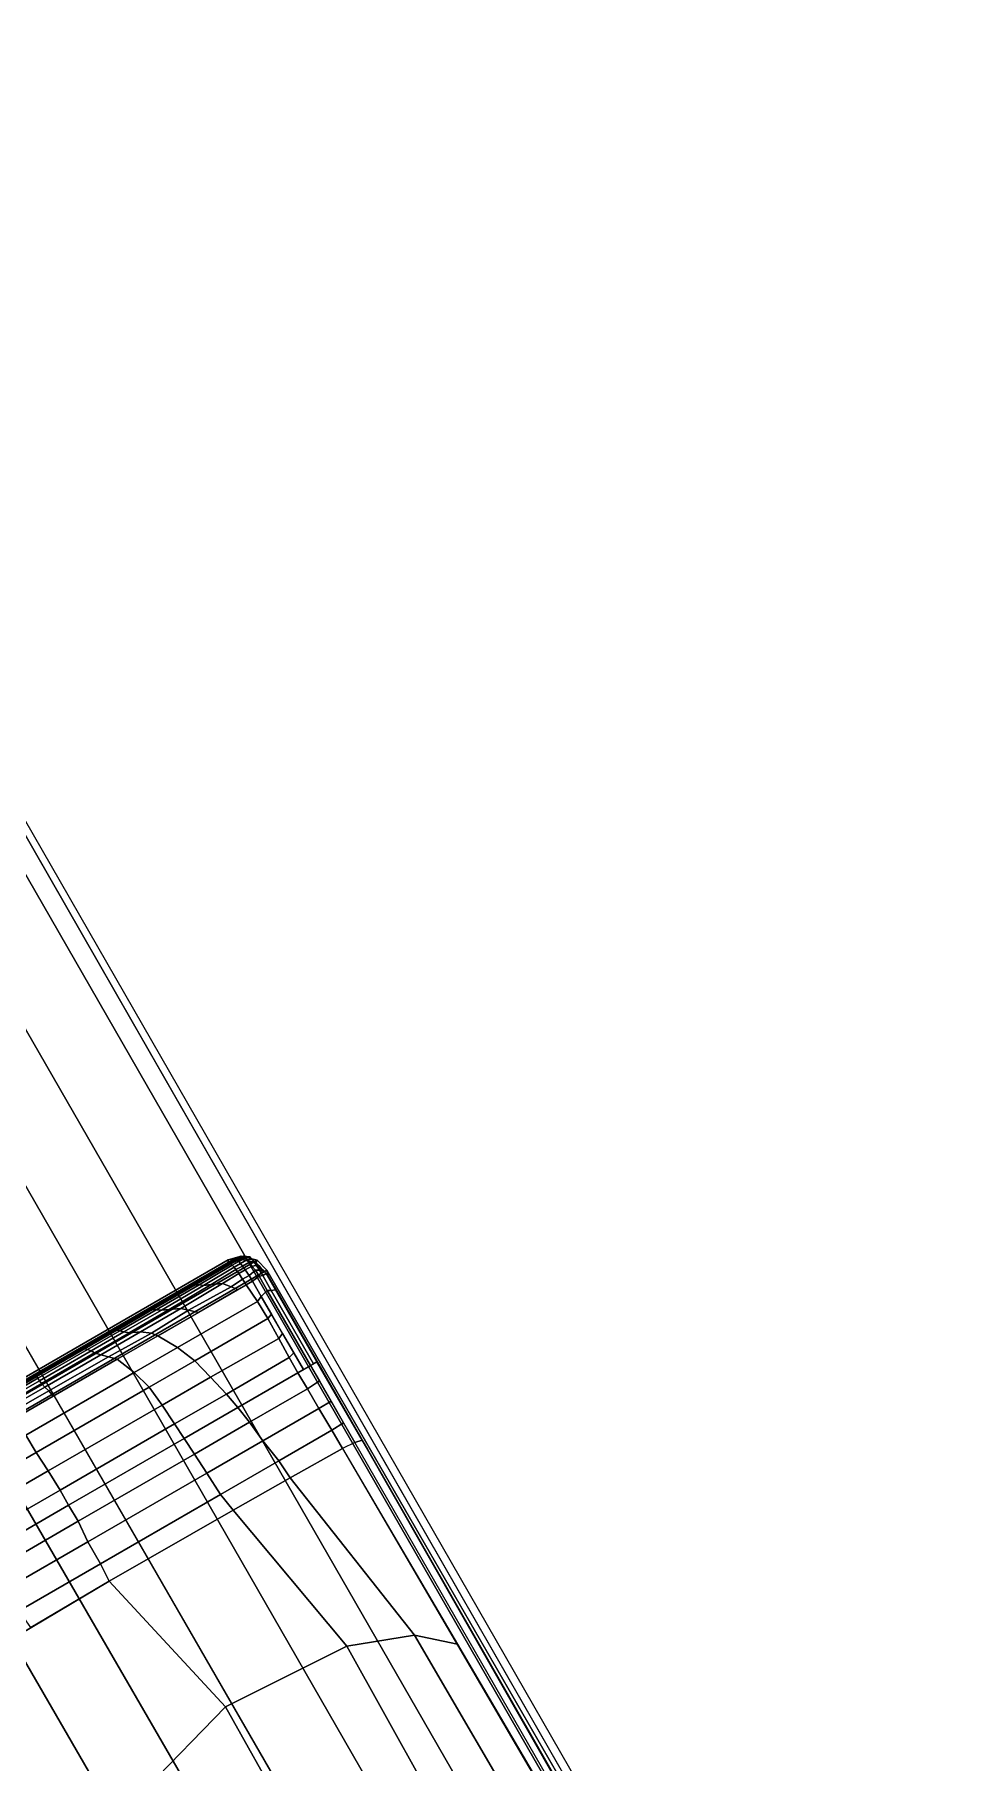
# Model space of a CAD drawing. Header units: feet. Extents: x 1888 to 2477, y 2252 to 2616.
# Drawn here: x 2149.62 to 2152.37, y 2337.68 to 2342.86 of the extents above; entities that cross this region are included whole.
import ezdxf

# ---------------------------------------------------------------- set-up
doc = ezdxf.new("R2010")
doc.units = ezdxf.units.FT
doc.layers.add('TABLE-BASE', color=6, linetype='Continuous')
doc.layers.add('TABLE-TOPVEN', color=6, linetype='Continuous')

# ---------------------------------------------------------------- blocks, each defined once
blk = doc.blocks.new('table')
at = {"layer": 'TABLE-BASE'}
for points, invisible_edges in [([(-45.5892, 23.6319, 2.4908), (-45.5972, 23.6021, 3.1165), (-42.6576, 18.4786, 3.5733), (-41.1654, 15.9384, 2.9398)], 4), ([(-42.5868, 15.1178, 2.9398), (-44.0406, 17.6801, 3.5733), (-47.0078, 22.7876, 3.1165), (-47.0377, 22.7956, 2.4908)], 1)]:
    blk.add_3dface(points, dxfattribs=dict(at, invisible_edges=invisible_edges))
for points in [[(-42.7077, 18.454, 3.6431), (-45.6541, 23.5741, 3.1879), (-45.8674, 23.451, 3.2217), (-42.9183, 18.3324, 3.6824)], [(-45.5972, 23.6021, 3.1165), (-45.6541, 23.5741, 3.1879), (-42.7077, 18.454, 3.6431), (-42.6576, 18.4786, 3.5733)], [(-42.9183, 18.3324, 3.6824), (-45.8674, 23.451, 3.2217), (-46.0814, 23.3274, 3.2461), (-43.1349, 18.2074, 3.7191)], [(-43.352, 18.0821, 3.7402), (-43.1349, 18.2074, 3.7191), (-46.0814, 23.3274, 3.2461), (-46.3046, 23.1985, 3.2684)], [(-46.3046, 23.1985, 3.2684), (-46.5279, 23.0697, 3.2461), (-43.567, 17.9579, 3.7191), (-43.35, 18.0832, 3.7402)], [(-43.567, 17.9579, 3.7191), (-46.5279, 23.0697, 3.2461), (-46.7419, 22.9461, 3.2217), (-43.7836, 17.8328, 3.6824)], [(-43.7836, 17.8328, 3.6824), (-46.7419, 22.9461, 3.2217), (-46.9552, 22.823, 3.1879), (-43.9942, 17.7113, 3.6431)], [(-44.0406, 17.6801, 3.5733), (-43.9942, 17.7113, 3.6431), (-46.9552, 22.823, 3.1879), (-47.0078, 22.7876, 3.1165)], [(-44.3437, 21.3523, 27.324), (-44.3947, 21.3655, 27.324), (-45.6704, 20.629, 27.324), (-45.6845, 20.5782, 27.324)], [(-44.3947, 21.3655, 27.324), (-44.4358, 21.3536, 27.324), (-45.6395, 20.6586, 27.324), (-45.6704, 20.629, 27.324)], [(-44.4358, 21.345, 26.8986), (-44.4358, 21.3536, 27.324), (-44.4148, 21.3597, 27.324), (-44.4172, 21.3576, 26.9026)], [(-44.4107, 21.3554, 26.8889), (-44.4335, 21.3449, 26.8853), (-44.4358, 21.345, 26.8986), (-44.4172, 21.3576, 26.9026)], [(-44.3947, 21.3655, 27.324), (-44.3986, 21.3575, 26.9026), (-44.4172, 21.3576, 26.9026), (-44.4148, 21.3597, 27.324)], [(-44.4172, 21.3576, 26.9026), (-44.3986, 21.3575, 26.9026), (-44.3878, 21.3653, 26.8933), (-44.4107, 21.3554, 26.8889)], [(-44.3862, 21.364, 26.889), (-44.408, 21.3533, 26.8804), (-44.4107, 21.3554, 26.8889), (-44.3878, 21.3653, 26.8933)], [(-44.3862, 21.364, 26.889), (-44.3851, 21.363, 26.8859), (-44.4055, 21.3512, 26.8728), (-44.408, 21.3533, 26.8804)], [(-44.3819, 21.3597, 26.8783), (-44.4023, 21.348, 26.8652), (-44.4055, 21.3512, 26.8728), (-44.3851, 21.363, 26.8859)], [(-44.3764, 21.3535, 26.8673), (-44.3967, 21.3418, 26.8542), (-44.4023, 21.348, 26.8652), (-44.3819, 21.3597, 26.8783)], [(-44.3986, 21.3575, 26.9026), (-44.3947, 21.3655, 27.324), (-44.3437, 21.3523, 27.324), (-44.3472, 21.3447, 26.9324)], [(-44.3673, 21.3629, 26.8996), (-44.3878, 21.3653, 26.8933), (-44.3986, 21.3575, 26.9026)], [(-44.3386, 21.3354, 26.9221), (-44.3673, 21.3629, 26.8996), (-44.3986, 21.3575, 26.9026), (-44.3472, 21.3447, 26.9324)], [(-44.3878, 21.3653, 26.8933), (-44.3851, 21.363, 26.8859), (-44.3673, 21.3629, 26.8996)], [(-44.3851, 21.363, 26.8859), (-44.3819, 21.3597, 26.8783), (-44.3673, 21.3629, 26.8996)], [(-44.3616, 21.3561, 26.8897), (-44.3764, 21.3535, 26.8673), (-44.3819, 21.3597, 26.8783), (-44.3673, 21.3629, 26.8996)], [(-44.3323, 21.3285, 26.9146), (-44.3616, 21.3561, 26.8897), (-44.3673, 21.3629, 26.8996), (-44.3386, 21.3354, 26.9221)], [(-44.3673, 21.3629, 26.8996), (-44.3673, 21.3629, 26.8996), (-44.3386, 21.3354, 26.9221)], [(-45.6845, 20.5782, 27.324), (-45.6725, 20.5356, 27.324), (-44.3128, 21.3206, 27.324), (-44.3437, 21.3523, 27.324)], [(-45.6725, 20.5356, 27.324), (-41.6318, 13.537, 27.3241), (-40.2722, 14.322, 27.3241), (-44.3128, 21.3206, 27.324)], [(-44.4358, 21.3536, 27.324), (-44.4358, 21.345, 26.8986), (-45.6321, 20.6543, 26.8986), (-45.6395, 20.6586, 27.324)], [(-44.4358, 21.345, 26.8986), (-44.4335, 21.3449, 26.8853), (-44.5521, 21.2759, 26.8667), (-44.5506, 21.2783, 26.8805)], [(-44.4335, 21.3449, 26.8853), (-44.4304, 21.3433, 26.8732), (-44.5445, 21.2766, 26.8548), (-44.5521, 21.2759, 26.8667)], [(-44.4358, 21.345, 26.8986), (-44.5506, 21.2783, 26.8805), (-44.5492, 21.2795, 26.8986), (-44.4358, 21.345, 26.8986)], [(-44.4304, 21.3433, 26.8732), (-44.4276, 21.3411, 26.8645), (-44.5408, 21.2746, 26.8462), (-44.5445, 21.2766, 26.8548)], [(-44.4276, 21.3411, 26.8645), (-44.4231, 21.3367, 26.8532), (-44.5286, 21.2743, 26.836), (-44.5408, 21.2746, 26.8462)], [(-44.4231, 21.3367, 26.8532), (-44.4175, 21.3305, 26.8422), (-44.5142, 21.2726, 26.8263), (-44.5286, 21.2743, 26.836)], [(-44.4175, 21.3305, 26.8422), (-44.4114, 21.3228, 26.8325), (-44.49, 21.2751, 26.8197), (-44.5142, 21.2726, 26.8263)], [(-44.4114, 21.3228, 26.8325), (-44.4025, 21.3106, 26.8223), (-44.4545, 21.2787, 26.814), (-44.49, 21.2751, 26.8197)], [(-44.4025, 21.3106, 26.8223), (-44.3906, 21.2928, 26.8139), (-44.4264, 21.2684, 26.8081), (-44.4545, 21.2787, 26.814)], [(-44.408, 21.3533, 26.8804), (-44.4304, 21.3433, 26.8732), (-44.4335, 21.3449, 26.8853), (-44.4107, 21.3554, 26.8889)], [(-44.4055, 21.3512, 26.8728), (-44.4276, 21.3411, 26.8645), (-44.4304, 21.3433, 26.8732), (-44.408, 21.3533, 26.8804)], [(-44.4023, 21.348, 26.8652), (-44.4231, 21.3367, 26.8532), (-44.4276, 21.3411, 26.8645), (-44.4055, 21.3512, 26.8728)], [(-44.3967, 21.3418, 26.8542), (-44.4175, 21.3305, 26.8422), (-44.4231, 21.3367, 26.8532), (-44.4023, 21.348, 26.8652)], [(-44.3905, 21.334, 26.8446), (-44.4114, 21.3228, 26.8325), (-44.4175, 21.3305, 26.8422), (-44.3967, 21.3418, 26.8542)], [(-44.3817, 21.3219, 26.8343), (-44.4025, 21.3106, 26.8223), (-44.4114, 21.3228, 26.8325), (-44.3905, 21.334, 26.8446)], [(-44.3697, 21.3037, 26.8267), (-44.3906, 21.2928, 26.8139), (-44.4025, 21.3106, 26.8223), (-44.3817, 21.3219, 26.8343)], [(-44.3702, 21.3458, 26.8577), (-44.3905, 21.334, 26.8446), (-44.3967, 21.3418, 26.8542), (-44.3764, 21.3535, 26.8673)], [(-44.3588, 21.2859, 26.8243), (-44.3792, 21.2742, 26.8112), (-44.3906, 21.2928, 26.8139), (-44.3697, 21.3037, 26.8267)], [(-44.3613, 21.3337, 26.8474), (-44.3817, 21.3219, 26.8343), (-44.3905, 21.334, 26.8446), (-44.3702, 21.3458, 26.8577)], [(-44.3493, 21.3209, 26.8402), (-44.3697, 21.3037, 26.8267), (-44.3817, 21.3219, 26.8343), (-44.3613, 21.3337, 26.8474)], [(-44.3539, 21.346, 26.8794), (-44.3702, 21.3458, 26.8577), (-44.3764, 21.3535, 26.8673), (-44.3616, 21.3561, 26.8897)], [(-44.3711, 21.3507, 26.9185), (-44.3711, 21.3507, 26.9185), (-44.3472, 21.3447, 26.9324), (-44.3539, 21.3464, 26.9285)], [(-44.3465, 21.3354, 26.8721), (-44.3613, 21.3337, 26.8474), (-44.3702, 21.3458, 26.8577), (-44.3539, 21.346, 26.8794)], [(-44.3379, 21.3023, 26.8374), (-44.3588, 21.2859, 26.8243), (-44.3697, 21.3037, 26.8267), (-44.3493, 21.3209, 26.8402)], [(-44.3259, 21.3217, 26.907), (-44.3539, 21.346, 26.8794), (-44.3616, 21.3561, 26.8897), (-44.3323, 21.3285, 26.9146)], [(-44.3368, 21.3206, 26.8661), (-44.3493, 21.3209, 26.8402), (-44.3613, 21.3337, 26.8474), (-44.3465, 21.3354, 26.8721)], [(-44.3307, 21.237, 26.8193), (-44.3588, 21.2859, 26.8243), (-44.3379, 21.3023, 26.8374), (-44.3117, 21.2565, 26.8334)], [(-44.3201, 21.3153, 26.9), (-44.3465, 21.3354, 26.8721), (-44.3539, 21.346, 26.8794), (-44.3259, 21.3217, 26.907)], [(-44.3379, 21.3023, 26.8374), (-44.3493, 21.3209, 26.8402), (-44.3368, 21.3206, 26.8661), (-44.3264, 21.3036, 26.8639)], [(-44.3105, 21.3055, 27.008), (-44.3472, 21.3447, 26.9324), (-44.3437, 21.3523, 27.324), (-44.3128, 21.3206, 27.324)], [(-44.3156, 21.3105, 26.8947), (-44.3472, 21.3447, 26.9324), (-44.3105, 21.3055, 27.008), (-44.3156, 21.3105, 26.8947)], [(-44.3201, 21.3153, 26.9), (-44.3368, 21.3206, 26.8661), (-44.3465, 21.3354, 26.8721)], [(-44.3379, 21.3023, 26.8374), (-44.3379, 21.3023, 26.8374), (-44.3264, 21.3036, 26.8639)], [(-44.3117, 21.2565, 26.8334), (-44.3379, 21.3023, 26.8374), (-44.3264, 21.3036, 26.8639), (-44.2992, 21.2563, 26.859)], [(-44.3156, 21.3105, 26.8947), (-44.3264, 21.3036, 26.8639), (-44.3368, 21.3206, 26.8661), (-44.3201, 21.3153, 26.9)], [(-44.2992, 21.2563, 26.859), (-44.3264, 21.3036, 26.8639), (-44.3156, 21.3105, 26.8947), (-44.2859, 21.2589, 26.8896)], [(-44.2859, 21.2589, 26.8896), (-44.3156, 21.3105, 26.8947), (-44.3105, 21.3055, 27.008), (-44.2817, 21.2553, 27.0038)], [(-40.9006, 15.3532, 26.5054), (-44.3105, 21.3055, 27.008), (-44.3128, 21.3206, 27.324), (-40.6832, 15.0339, 27.324)], [(-44.5506, 21.2783, 26.8805), (-44.6977, 21.193, 26.8631), (-44.6923, 21.1969, 26.8986), (-44.5492, 21.2795, 26.8986)], [(-44.5506, 21.2783, 26.8805), (-44.5521, 21.2759, 26.8667), (-44.69, 21.196, 26.8502), (-44.6977, 21.193, 26.8631)], [(-44.5521, 21.2759, 26.8667), (-44.5445, 21.2766, 26.8548), (-44.6821, 21.1967, 26.8379), (-44.69, 21.196, 26.8502)], [(-44.5445, 21.2766, 26.8548), (-44.5408, 21.2746, 26.8462), (-44.6767, 21.1955, 26.8292), (-44.6821, 21.1967, 26.8379)], [(-44.5408, 21.2746, 26.8462), (-44.5286, 21.2743, 26.836), (-44.6647, 21.1949, 26.8187), (-44.6767, 21.1955, 26.8292)], [(-44.5286, 21.2743, 26.836), (-44.5142, 21.2726, 26.8263), (-44.6484, 21.1939, 26.8088), (-44.6647, 21.1949, 26.8187)], [(-44.5975, 21.0748, 26.7783), (-44.6601, 21.1124, 26.7737), (-44.3792, 21.2742, 26.8112), (-44.3426, 21.2216, 26.8117)], [(-44.5142, 21.2726, 26.8263), (-44.49, 21.2751, 26.8197), (-44.6234, 21.1962, 26.8015), (-44.6484, 21.1939, 26.8088)], [(-44.49, 21.2751, 26.8197), (-44.4545, 21.2787, 26.814), (-44.5869, 21.1995, 26.7954), (-44.6234, 21.1962, 26.8015)], [(-44.4545, 21.2787, 26.814), (-44.4264, 21.2684, 26.8081), (-44.5625, 21.1936, 26.7922), (-44.5869, 21.1995, 26.7954)], [(-44.4264, 21.2684, 26.8081), (-44.4053, 21.2592, 26.8077), (-44.5306, 21.187, 26.791), (-44.5625, 21.1936, 26.7922)], [(-44.3906, 21.2928, 26.8139), (-44.3792, 21.2742, 26.8112), (-44.4053, 21.2592, 26.8077), (-44.4264, 21.2684, 26.8081)], [(-44.3426, 21.2216, 26.8117), (-44.3792, 21.2742, 26.8112), (-44.3588, 21.2859, 26.8243), (-44.3307, 21.237, 26.8193)], [(-44.1969, 21.0054, 26.821), (-44.3307, 21.237, 26.8193), (-44.3117, 21.2565, 26.8334), (-44.1743, 21.0185, 26.8347)], [(-44.1743, 21.0185, 26.8347), (-44.3117, 21.2565, 26.8334), (-44.2992, 21.2563, 26.859), (-44.1649, 21.0237, 26.8607)], [(-44.1649, 21.0237, 26.8607), (-44.2992, 21.2563, 26.859), (-44.2859, 21.2589, 26.8896), (-44.1537, 21.0299, 26.8915)], [(-44.1537, 21.0299, 26.8915), (-44.2859, 21.2589, 26.8896), (-44.2817, 21.2553, 27.0038), (-44.1398, 21.0077, 26.9829)], [(-44.6977, 21.193, 26.8631), (-44.8047, 21.1311, 26.8546), (-44.8106, 21.1286, 26.8986), (-44.6923, 21.1969, 26.8986)], [(-44.6977, 21.193, 26.8631), (-44.69, 21.196, 26.8502), (-44.8016, 21.1313, 26.8411), (-44.8047, 21.1311, 26.8546)], [(-44.69, 21.196, 26.8502), (-44.6821, 21.1967, 26.8379), (-44.7941, 21.1318, 26.8286), (-44.8016, 21.1313, 26.8411)], [(-44.6821, 21.1967, 26.8379), (-44.6767, 21.1955, 26.8292), (-44.789, 21.1305, 26.8197), (-44.7941, 21.1318, 26.8286)], [(-44.6767, 21.1955, 26.8292), (-44.6647, 21.1949, 26.8187), (-44.7804, 21.1278, 26.8084), (-44.789, 21.1305, 26.8197)], [(-44.6647, 21.1949, 26.8187), (-44.6484, 21.1939, 26.8088), (-44.7678, 21.1247, 26.7978), (-44.7804, 21.1278, 26.8084)], [(-44.6484, 21.1939, 26.8088), (-44.6234, 21.1962, 26.8015), (-44.7511, 21.1221, 26.789), (-44.7678, 21.1247, 26.7978)], [(-44.6234, 21.1962, 26.8015), (-44.5869, 21.1995, 26.7954), (-44.715, 21.1249, 26.7818), (-44.7511, 21.1221, 26.789)], [(-44.5869, 21.1995, 26.7954), (-44.5625, 21.1936, 26.7922), (-44.6799, 21.121, 26.778), (-44.715, 21.1249, 26.7818)], [(-44.5625, 21.1936, 26.7922), (-44.5306, 21.187, 26.791), (-44.6601, 21.1124, 26.7737), (-44.6799, 21.121, 26.778)], [(-44.5424, 21.0329, 26.7807), (-44.5975, 21.0748, 26.7783), (-44.3426, 21.2216, 26.8117), (-44.3098, 21.1674, 26.8117)], [(-44.3098, 21.1674, 26.8117), (-44.3426, 21.2216, 26.8117), (-44.3307, 21.237, 26.8193), (-44.2985, 21.1813, 26.8197)], [(-44.4922, 20.9808, 26.7819), (-44.5424, 21.0329, 26.7807), (-44.3098, 21.1674, 26.8117), (-44.2749, 21.1042, 26.8112)], [(-44.2749, 21.1042, 26.8112), (-44.3098, 21.1674, 26.8117), (-44.2985, 21.1813, 26.8197), (-44.263, 21.1198, 26.8201)], [(-44.8047, 21.1311, 26.8546), (-44.9048, 21.0732, 26.8497), (-44.9124, 21.0698, 26.8986), (-44.8106, 21.1286, 26.8986)], [(-44.8047, 21.1311, 26.8546), (-44.8016, 21.1313, 26.8411), (-44.9017, 21.0735, 26.8361), (-44.9048, 21.0732, 26.8497)], [(-44.8016, 21.1313, 26.8411), (-44.7941, 21.1318, 26.8286), (-44.897, 21.0723, 26.8233), (-44.9017, 21.0735, 26.8361)], [(-44.7941, 21.1318, 26.8286), (-44.789, 21.1305, 26.8197), (-44.8918, 21.071, 26.8142), (-44.897, 21.0723, 26.8233)], [(-44.789, 21.1305, 26.8197), (-44.7804, 21.1278, 26.8084), (-44.8831, 21.0684, 26.8028), (-44.8918, 21.071, 26.8142)], [(-44.7804, 21.1278, 26.8084), (-44.7678, 21.1247, 26.7978), (-44.8717, 21.0645, 26.7915), (-44.8831, 21.0684, 26.8028)], [(-44.7678, 21.1247, 26.7978), (-44.7511, 21.1221, 26.789), (-44.8607, 21.0587, 26.7821), (-44.8717, 21.0645, 26.7915)], [(-44.7511, 21.1221, 26.789), (-44.715, 21.1249, 26.7818), (-44.8407, 21.0522, 26.7731), (-44.8607, 21.0587, 26.7821)], [(-44.715, 21.1249, 26.7818), (-44.6799, 21.121, 26.778), (-44.8163, 21.0458, 26.7688), (-44.8407, 21.0522, 26.7731)], [(-44.6799, 21.121, 26.778), (-44.6601, 21.1124, 26.7737), (-44.7891, 21.0381, 26.7641), (-44.8163, 21.0458, 26.7688)], [(-44.7355, 20.9953, 26.7665), (-44.7891, 21.0381, 26.7641), (-44.6601, 21.1124, 26.7737), (-44.5975, 21.0748, 26.7783)], [(-44.4416, 20.9274, 26.783), (-44.4922, 20.9808, 26.7819), (-44.2749, 21.1042, 26.8112), (-44.2418, 21.0433, 26.8107)], [(-44.2418, 21.0433, 26.8107), (-44.2749, 21.1042, 26.8112), (-44.263, 21.1198, 26.8201), (-44.2275, 21.0584, 26.8205)], [(-45.079, 20.797, 26.7619), (-45.121, 20.8465, 26.7612), (-44.7891, 21.0381, 26.7641), (-44.7355, 20.9953, 26.7665)], [(-44.897, 21.0723, 26.8233), (-45.0465, 20.986, 26.821), (-45.0477, 20.9891, 26.834), (-44.9017, 21.0735, 26.8361)], [(-44.9017, 21.0735, 26.8361), (-45.0477, 20.9891, 26.834), (-45.0471, 20.991, 26.8477), (-44.9048, 21.0732, 26.8497)], [(-44.9048, 21.0732, 26.8497), (-45.0471, 20.991, 26.8477), (-45.0436, 20.994, 26.8986), (-44.9124, 21.0698, 26.8986)], [(-44.8918, 21.071, 26.8142), (-45.0445, 20.9828, 26.8118), (-45.0465, 20.986, 26.821), (-44.897, 21.0723, 26.8233)], [(-44.8831, 21.0684, 26.8028), (-45.0409, 20.9773, 26.8), (-45.0445, 20.9828, 26.8118), (-44.8918, 21.071, 26.8142)], [(-44.8717, 21.0645, 26.7915), (-45.0358, 20.9697, 26.7886), (-45.0409, 20.9773, 26.8), (-44.8831, 21.0684, 26.8028)], [(-44.8607, 21.0587, 26.7821), (-45.0292, 20.9613, 26.779), (-45.0358, 20.9697, 26.7886), (-44.8717, 21.0645, 26.7915)], [(-44.8407, 21.0522, 26.7731), (-45.0189, 20.9492, 26.7694), (-45.0292, 20.9613, 26.779), (-44.8607, 21.0587, 26.7821)], [(-44.8163, 21.0458, 26.7688), (-45.0068, 20.9372, 26.7641), (-45.0189, 20.9492, 26.7694), (-44.8407, 21.0522, 26.7731)], [(-44.7891, 21.0381, 26.7641), (-44.9923, 20.9208, 26.7623), (-45.0068, 20.9372, 26.7641), (-44.8163, 21.0458, 26.7688)], [(-44.6875, 20.9493, 26.7672), (-44.7355, 20.9953, 26.7665), (-44.5975, 21.0748, 26.7783), (-44.5424, 21.0329, 26.7807)], [(-44.6458, 20.8923, 26.7672), (-44.6875, 20.9493, 26.7672), (-44.5424, 21.0329, 26.7807), (-44.4922, 20.9808, 26.7819)], [(-44.4059, 20.8847, 26.7806), (-44.4416, 20.9274, 26.783), (-44.2418, 21.0433, 26.8107), (-44.2144, 20.9952, 26.8104)], [(-44.2144, 20.9952, 26.8104), (-44.2418, 21.0433, 26.8107), (-44.2275, 21.0584, 26.8205), (-44.1969, 21.0054, 26.821)], [(-44.0337, 20.7737, 26.8191), (-44.1743, 21.0185, 26.8347), (-44.1537, 21.0299, 26.8915), (-44.0101, 20.7807, 26.8751)], [(-44.0101, 20.7807, 26.8751), (-44.1537, 21.0299, 26.8915), (-44.1398, 21.0077, 26.9829), (-43.9936, 20.7524, 26.9613)], [(-45.0471, 20.991, 26.8477), (-45.0477, 20.9891, 26.834), (-45.1709, 20.918, 26.8366), (-45.1708, 20.9197, 26.8504)], [(-45.0477, 20.9891, 26.834), (-45.0465, 20.986, 26.821), (-45.1704, 20.9145, 26.8235), (-45.1709, 20.918, 26.8366)], [(-45.0471, 20.991, 26.8477), (-45.1708, 20.9197, 26.8504), (-45.1676, 20.9225, 26.8986), (-45.0436, 20.994, 26.8986)], [(-45.0465, 20.986, 26.821), (-45.0445, 20.9828, 26.8118), (-45.169, 20.9111, 26.8143), (-45.1704, 20.9145, 26.8235)], [(-45.0445, 20.9828, 26.8118), (-45.0409, 20.9773, 26.8), (-45.1662, 20.9051, 26.8029), (-45.169, 20.9111, 26.8143)], [(-45.0409, 20.9773, 26.8), (-45.0358, 20.9697, 26.7886), (-45.1617, 20.8971, 26.7914), (-45.1662, 20.9051, 26.8029)], [(-45.0464, 20.7421, 26.7627), (-45.079, 20.797, 26.7619), (-44.7355, 20.9953, 26.7665), (-44.6875, 20.9493, 26.7672)], [(-44.6063, 20.8325, 26.7672), (-44.6458, 20.8923, 26.7672), (-44.4922, 20.9808, 26.7819), (-44.4416, 20.9274, 26.783)], [(-44.4059, 20.8847, 26.7806), (-44.2144, 20.9952, 26.8104), (-44.184, 20.9437, 26.8096), (-44.368, 20.8375, 26.7809)], [(-44.184, 20.9437, 26.8096), (-44.2144, 20.9952, 26.8104), (-44.1743, 21.0185, 26.8347), (-44.1462, 20.9696, 26.8316)], [(-45.0358, 20.9697, 26.7886), (-45.0292, 20.9613, 26.779), (-45.1551, 20.8887, 26.7816), (-45.1617, 20.8971, 26.7914)], [(-45.0292, 20.9613, 26.779), (-45.0189, 20.9492, 26.7694), (-45.1458, 20.876, 26.7719), (-45.1551, 20.8887, 26.7816)], [(-45.0189, 20.9492, 26.7694), (-45.0068, 20.9372, 26.7641), (-45.1353, 20.8634, 26.7667), (-45.1458, 20.876, 26.7719)], [(-45.0068, 20.9372, 26.7641), (-44.9923, 20.9208, 26.7623), (-45.121, 20.8465, 26.7612), (-45.1353, 20.8634, 26.7667)], [(-45.0085, 20.683, 26.7626), (-45.0464, 20.7421, 26.7627), (-44.6875, 20.9493, 26.7672), (-44.6458, 20.8923, 26.7672)], [(-44.5761, 20.7864, 26.7627), (-44.6063, 20.8325, 26.7672), (-44.4416, 20.9274, 26.783), (-44.4059, 20.8847, 26.7806)], [(-44.368, 20.8375, 26.7809), (-44.184, 20.9437, 26.8096), (-44.1475, 20.8818, 26.8072), (-44.3255, 20.779, 26.7787)], [(-44.1475, 20.8818, 26.8072), (-44.184, 20.9437, 26.8096), (-44.1462, 20.9696, 26.8316), (-44.1088, 20.9044, 26.8274)], [(-44.9705, 20.6223, 26.7618), (-45.0085, 20.683, 26.7626), (-44.6458, 20.8923, 26.7672), (-44.6063, 20.8325, 26.7672)], [(-44.5761, 20.7864, 26.7627), (-44.4059, 20.8847, 26.7806), (-44.368, 20.8375, 26.7809), (-44.5434, 20.7363, 26.763)], [(-44.3255, 20.779, 26.7787), (-44.1475, 20.8818, 26.8072), (-44.1066, 20.8124, 26.8023), (-44.2754, 20.715, 26.7754)], [(-44.1066, 20.8124, 26.8023), (-44.1475, 20.8818, 26.8072), (-44.1088, 20.9044, 26.8274), (-44.0692, 20.8356, 26.8231)], [(-44.9441, 20.574, 26.7538), (-44.9705, 20.6223, 26.7618), (-44.6063, 20.8325, 26.7672), (-44.5761, 20.7864, 26.7627)], [(-44.5434, 20.7363, 26.763), (-44.368, 20.8375, 26.7809), (-44.3255, 20.779, 26.7787), (-44.5043, 20.6758, 26.7611)], [(-44.2754, 20.715, 26.7754), (-44.1066, 20.8124, 26.8023), (-44.0722, 20.7539, 26.7966), (-44.2387, 20.6611, 26.7669)], [(-44.0722, 20.7539, 26.7966), (-44.1066, 20.8124, 26.8023), (-44.0692, 20.8356, 26.8231), (-44.0337, 20.7737, 26.8191)], [(-45.3092, 20.5906, 26.7821), (-45.3424, 20.645, 26.7813), (-45.079, 20.797, 26.7619), (-45.0464, 20.7421, 26.7627)], [(-44.9441, 20.574, 26.7538), (-44.5761, 20.7864, 26.7627), (-44.5434, 20.7363, 26.763), (-44.9126, 20.5231, 26.7533)], [(-44.5043, 20.6758, 26.7611), (-44.3255, 20.779, 26.7787), (-44.2754, 20.715, 26.7754), (-44.4606, 20.608, 26.7564)], [(-43.8441, 20.1608, 26.6609), (-44.2387, 20.6611, 26.7669), (-44.0722, 20.7539, 26.7966), (-43.7068, 20.1324, 26.727)], [(-44.0337, 20.7737, 26.8191), (-44.0722, 20.7539, 26.7966), (-40.9784, 15.4675, 26.2126), (-40.9721, 15.4583, 26.2362)], [(-40.965, 15.4479, 26.2628), (-40.9721, 15.4583, 26.2362), (-44.0337, 20.7737, 26.8191), (-44.0101, 20.7807, 26.8751)], [(-40.965, 15.4479, 26.2628), (-44.0101, 20.7807, 26.8751), (-43.9936, 20.7524, 26.9613), (-40.9006, 15.3532, 26.5054)], [(-45.2712, 20.5315, 26.7818), (-45.3092, 20.5906, 26.7821), (-45.0464, 20.7421, 26.7627), (-45.0085, 20.683, 26.7626)], [(-44.9126, 20.5231, 26.7533), (-44.5434, 20.7363, 26.763), (-44.5043, 20.6758, 26.7611), (-44.8824, 20.4575, 26.7513)], [(-44.4606, 20.608, 26.7564), (-44.2754, 20.715, 26.7754), (-44.2387, 20.6611, 26.7669), (-44.42, 20.5588, 26.7452)], [(-45.2284, 20.4735, 26.7803), (-45.2712, 20.5315, 26.7818), (-45.0085, 20.683, 26.7626), (-44.9705, 20.6223, 26.7618)], [(-44.8824, 20.4575, 26.7513), (-44.5043, 20.6758, 26.7611), (-44.4606, 20.608, 26.7564), (-44.8418, 20.3879, 26.7496)], [(-44.0584, 20.1264, 26.606), (-44.42, 20.5588, 26.7452), (-44.2387, 20.6611, 26.7669), (-43.8441, 20.1608, 26.6609)], [(-45.2036, 20.4241, 26.7744), (-45.2284, 20.4735, 26.7803), (-44.9705, 20.6223, 26.7618), (-44.9441, 20.574, 26.7538)], [(-44.8418, 20.3879, 26.7496), (-44.4606, 20.608, 26.7564), (-44.42, 20.5588, 26.7452), (-44.8141, 20.3323, 26.7356)], [(-45.6606, 20.526, 27.008), (-42.2107, 14.5969, 26.5054), (-42.0428, 14.2489, 27.324), (-45.6725, 20.5356, 27.324)], [(-45.2036, 20.4241, 26.7744), (-44.9441, 20.574, 26.7538), (-44.9126, 20.5231, 26.7533), (-45.1728, 20.3729, 26.773)], [(-44.445, 19.9334, 26.5876), (-44.8141, 20.3323, 26.7356), (-44.42, 20.5588, 26.7452), (-44.0584, 20.1264, 26.606)], [(-45.1728, 20.3729, 26.773), (-44.9126, 20.5231, 26.7533), (-44.8824, 20.4575, 26.7513), (-45.1359, 20.3111, 26.7708)], [(-45.1359, 20.3111, 26.7708), (-44.8824, 20.4575, 26.7513), (-44.8418, 20.3879, 26.7496), (-45.1006, 20.2385, 26.7668)], [(-45.1006, 20.2385, 26.7668), (-44.8418, 20.3879, 26.7496), (-44.8141, 20.3323, 26.7356), (-45.0634, 20.1861, 26.7565)], [(-44.8141, 20.3323, 26.7356), (-45.302, 20.0439, 26.7966), (-45.0634, 20.1861, 26.7565)], [(-44.9467, 19.4171, 26.7271), (-45.302, 20.0439, 26.7966), (-44.8141, 20.3323, 26.7356), (-44.445, 19.9334, 26.5876)], [(-43.3234, 18.8045, 26.4579), (-44.0584, 20.1264, 26.606), (-43.8441, 20.1608, 26.6609), (-43.0742, 18.8438, 26.5221)], [(-43.0742, 18.8438, 26.5221), (-43.8441, 20.1608, 26.6609), (-43.7068, 20.1324, 26.727), (-42.9329, 18.8135, 26.5805)], [(-43.703, 18.6117, 26.4418), (-44.445, 19.9334, 26.5876), (-44.0584, 20.1264, 26.606), (-43.3234, 18.8045, 26.4579)], [(-45.302, 20.0439, 26.7966), (-42.2707, 14.7213, 26.2126), (-42.2659, 14.7113, 26.2362), (-45.3384, 20.0204, 26.8191)], [(-45.3562, 20.0035, 26.8751), (-45.3384, 20.0204, 26.8191), (-42.2659, 14.7113, 26.2362), (-42.2604, 14.7, 26.2628)], [(-45.3562, 20.0035, 26.8751), (-42.2604, 14.7, 26.2628), (-42.2107, 14.5969, 26.5054), (-45.34, 19.9751, 26.9613)], [(-44.1978, 18.0986, 26.5818), (-44.9467, 19.4171, 26.7271), (-44.445, 19.9334, 26.5876), (-43.703, 18.6117, 26.4418)]]:
    blk.add_3dface(points, dxfattribs=at)
at = {"layer": 'TABLE-TOPVEN', "invisible_edges": 15}
for points in [[(-39.7125, -8.8597, 28.5), (-39.7089, 32.9007, 28.5), (-44.4889, 32.7216, 28.5), (-44.4939, -8.6804, 28.5)], [(-44.4894, 32.7215, 27.324), (-39.7089, 32.9007, 27.324), (-39.7016, -8.86, 27.324), (-44.4658, -8.6815, 27.324)], [(-44.4939, -8.6804, 28.5), (-44.4889, 32.7216, 28.5), (-49.2631, 32.4231, 28.5), (-49.2631, -8.3821, 28.5)], [(-49.2631, 32.4231, 27.324), (-44.4894, 32.7215, 27.324), (-44.4658, -8.6815, 27.324), (-49.2631, -8.3821, 27.324)]]:
    blk.add_3dface(points, dxfattribs=at)

msp = doc.modelspace()

# ---------------------------------------------------------------- block references
at = {"xscale": 0.9419495636793325, "yscale": 0.9419495636793325, "zscale": 0.9419495636793325}
msp.add_blockref('table', (2192.0538, 2319.075, -0.7608), dxfattribs=at)

doc.saveas('drawing.dxf')
